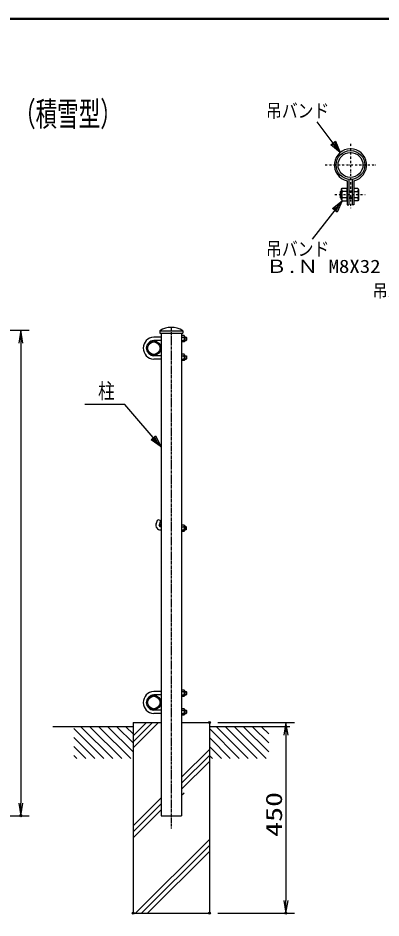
# Model space of a CAD drawing. Units: millimetres, scale not verified. Extents: x -2950 to 2950, y -2100 to 2100.
# Drawn here: x 95 to 952, y -173 to 1950 of the extents above; entities that cross this region are included whole.
import ezdxf
from ezdxf.enums import TextEntityAlignment as Align

# ---------------------------------------------------------------- set-up
doc = ezdxf.new("R2010")
doc.units = ezdxf.units.MM
doc.header["$LTSCALE"] = 10
doc.header["$PDMODE"] = 32
doc.header["$PDSIZE"] = 5
doc.linetypes.add('USER1', pattern=[1.125, 0.75, -0.125, 0.125, -0.125])
doc.linetypes.add('USER3', pattern=[1.01, 0.5, -0.25, 0.01, -0.25])
doc.layers.add('0-0_10', color=4, linetype='Continuous')
doc.layers.add('0-5_DEFPOINTS', color=7, linetype='Continuous')
for name, color, linetype, lineweight in [('0-1_1', 7, 'Continuous', 25), ('0-2_0', 7, 'Continuous', 25), ('0-4_EXTCNT-L', 2, 'Continuous', 25), ('0-6_WAKU', 7, 'Continuous', 25)]:
    doc.layers.add(name, color=color, linetype=linetype, lineweight=lineweight)
doc.styles.add('ＭＳ ゴシック', font='')
doc.styles.get('ＭＳ ゴシック').set_extended_font_data('MS Gothic')

# ---------------------------------------------------------------- blocks, each defined once
blk = doc.blocks.new('C16')
at = {"layer": '0-1_1', "color": 4}
blk.add_line((39524.6, 28577.9), (40230, 27872.4), dxfattribs=at)
blk = doc.blocks.new('C17')
at = {"layer": '0-1_1', "color": 4}
blk.add_line((39692.2, 28622.4), (40442.2, 27872.4), dxfattribs=at)
blk = doc.blocks.new('C18')
at = {"layer": '0-1_1', "color": 4}
blk.add_line((39904.3, 28622.4), (40654.3, 27872.4), dxfattribs=at)
blk = doc.blocks.new('C19')
at = {"layer": '0-1_1', "color": 4}
blk.add_line((40116.4, 28622.4), (40866.4, 27872.4), dxfattribs=at)
blk = doc.blocks.new('C20')
at = {"layer": '0-1_1', "color": 4}
blk.add_line((40328.6, 28622.4), (40924.6, 28026.5), dxfattribs=at)
blk = doc.blocks.new('C21')
at = {"layer": '0-1_1', "color": 4}
blk.add_line((40540.7, 28622.4), (40924.6, 28238.6), dxfattribs=at)
blk = doc.blocks.new('C22')
at = {"layer": '0-1_1', "color": 4}
blk.add_line((40752.8, 28622.4), (40924.6, 28450.7), dxfattribs=at)
blk = doc.blocks.new('C23')
at = {"layer": '0-1_1', "color": 4}
blk.add_line((39524.6, 28365.8), (40017.9, 27872.4), dxfattribs=at)
blk = doc.blocks.new('C24')
at = {"layer": '0-1_1', "color": 4}
blk.add_line((39524.6, 28153.7), (39805.8, 27872.4), dxfattribs=at)
blk = doc.blocks.new('C25')
at = {"layer": '0-1_1', "color": 4}
blk.add_line((39524.6, 27941.5), (39593.6, 27872.4), dxfattribs=at)
blk = doc.blocks.new('C26')
at = {"layer": '0-1_1', "color": 4}
blk.add_line((42724.6, 28577.9), (43430, 27872.4), dxfattribs=at)
blk = doc.blocks.new('C27')
at = {"layer": '0-1_1', "color": 4}
blk.add_line((42892.2, 28622.4), (43642.2, 27872.4), dxfattribs=at)
blk = doc.blocks.new('C28')
at = {"layer": '0-1_1', "color": 4}
blk.add_line((43104.3, 28622.4), (43854.3, 27872.4), dxfattribs=at)
blk = doc.blocks.new('C29')
at = {"layer": '0-1_1', "color": 4}
blk.add_line((43316.4, 28622.4), (44066.4, 27872.4), dxfattribs=at)
blk = doc.blocks.new('C30')
at = {"layer": '0-1_1', "color": 4}
blk.add_line((43528.6, 28622.4), (44124.6, 28026.5), dxfattribs=at)
blk = doc.blocks.new('C31')
at = {"layer": '0-1_1', "color": 4}
blk.add_line((43740.7, 28622.4), (44124.6, 28238.6), dxfattribs=at)
blk = doc.blocks.new('C32')
at = {"layer": '0-1_1', "color": 4}
blk.add_line((43952.8, 28622.4), (44124.6, 28450.7), dxfattribs=at)
blk = doc.blocks.new('C33')
at = {"layer": '0-1_1', "color": 4}
blk.add_line((42724.6, 28365.8), (43217.9, 27872.4), dxfattribs=at)
blk = doc.blocks.new('C34')
at = {"layer": '0-1_1', "color": 4}
blk.add_line((42724.6, 28153.7), (43005.8, 27872.4), dxfattribs=at)
blk = doc.blocks.new('C35')
at = {"layer": '0-1_1', "color": 4}
blk.add_line((42724.6, 27941.5), (42793.6, 27872.4), dxfattribs=at)
blk = doc.blocks.new('C88')
at = {"layer": '0-1_1', "color": 4}
blk.add_line((40924.6, 28124.5), (41522.5, 28722.4), dxfattribs=at)
blk = doc.blocks.new('C89')
at = {"layer": '0-1_1', "color": 4}
blk.add_line((40924.6, 28266), (41381, 28722.4), dxfattribs=at)
blk = doc.blocks.new('C90')
at = {"layer": '0-1_1', "color": 4}
blk.add_line((40924.6, 28407.4), (41239.6, 28722.4), dxfattribs=at)
blk = doc.blocks.new('C91')
at = {"layer": '0-1_1', "color": 4}
blk.add_line((41265.1, 24222.4), (42724.6, 25681.9), dxfattribs=at)
blk = doc.blocks.new('C92')
at = {"layer": '0-1_1', "color": 4}
blk.add_line((41123.7, 24222.4), (42724.6, 25823.3), dxfattribs=at)
blk = doc.blocks.new('C93')
at = {"layer": '0-1_1', "color": 4}
blk.add_line((40982.3, 24222.4), (42724.6, 25964.7), dxfattribs=at)
blk = doc.blocks.new('DARROWS')
at = {"layer": '0-2_0', "color": 2}
blk.add_line((0, 0), (-9.991, 0), dxfattribs=at)
blk.add_lwpolyline([(-10, -1.667), (0, 0), (-10, 1.667)], dxfattribs=at)
blk = doc.blocks.new('C4')
at = {"layer": '0-1_1', "color": 4}
blk.add_line((22168.3, 18875.2), (21625.2, 19599.4), dxfattribs=at)
blk.add_lwpolyline([(22056.3, 19141.2), (22168.3, 18875.2), (21944.3, 19057.2)], close=True, dxfattribs=at)
blk.add_lwpolyline([(22028.3, 19120.2), (22084.3, 18987.2), (21972.3, 19078.2)], dxfattribs=at)
blk = doc.blocks.new('C10')
at = {"layer": '0-1_1', "color": 4}
blk.add_line((38624.6, 14842.3), (37922.4, 13942.2), dxfattribs=at)
blk.add_lwpolyline([(38397.2, 14664.6), (38624.6, 14842.3), (38507.6, 14578.4)], close=True, dxfattribs=at)
blk.add_lwpolyline([(38424.8, 14643), (38538.5, 14731.9), (38480, 14600)], dxfattribs=at)

msp = doc.modelspace()

# ---------------------------------------------------------------- linework, layer by layer
at = {"layer": '0-1_1', "color": 4, "linetype": 'USER3'}
for p, q in [((879.88, 1653.37), (879.88, 1501.06)), ((819.88, 1603.37), (939.88, 1603.37)), ((843, 1533.37), (914.6, 1533.37))]:
    msp.add_line(p, q, dxfattribs=at)
at = {"layer": '0-1_1'}
for p, q in [((875.88, 1569.6), (875.88, 1509.37)), ((883.88, 1569.6), (883.88, 1509.37)), ((887.88, 1566.22), (887.88, 1509.37)), ((855.88, 1539.77), (855.88, 1526.97)), ((858.88, 1541.37), (857.48, 1541.37)), ((871.88, 1540.86), (860.03, 1540.86)), ((871.88, 1518.37), (871.88, 1548.37)), ((883.88, 1541.37), (875.88, 1541.37)), ((883.88, 1541.37), (883.88, 1525.37)), ((887.88, 1540.87), (897.67, 1540.87)), ((898.88, 1545.71), (898.88, 1521.03)), ((858.88, 1520.87), (860.03, 1518.37)), ((871.88, 1525.87), (860.03, 1525.87)), ((860.03, 1518.37), (871.88, 1518.37)), ((875.88, 1525.37), (883.88, 1525.37)), ((887.88, 1509.37), (883.88, 1509.37)), ((897.67, 1525.87), (887.88, 1525.87)), ((897.34, 1518.37), (887.88, 1518.37)), ((898.88, 1521.03), (897.34, 1518.37)), ((429.9, 1212.35), (483.9, 1212.35)), ((429.9, 1212.35), (429.9, 1206.35)), ((483.9, 1212.35), (483.9, 1206.35)), ((432.56, 1197.35), (415.56, 1197.35)), ((432.56, 1189.35), (415.56, 1189.35)), ((429.9, 1206.35), (483.9, 1206.35)), ((487.08, 1200.85), (481.16, 1200.85)), ((481.16, 1197.1), (487.08, 1197.1)), ((481.16, 1189.6), (487.08, 1189.6)), ((487.66, 1199.6), (487.08, 1200.85)), ((487.66, 1197.35), (492.06, 1197.35)), ((487.66, 1189.35), (492.06, 1189.35)), ((492.06, 1197.35), (492.06, 1189.35)), ((492.06, 1197.35), (492.66, 1196.75)), ((492.66, 1189.95), (492.06, 1189.35)), ((492.66, 1196.75), (492.66, 1189.95)), ((432.56, 1153.35), (415.56, 1153.35)), ((487.08, 1156.85), (481.16, 1156.85)), ((481.16, 1153.1), (487.08, 1153.1)), ((487.66, 1155.6), (487.08, 1156.85)), ((487.66, 1153.35), (492.06, 1153.35)), ((492.06, 1153.35), (492.06, 1145.35)), ((492.06, 1153.35), (492.66, 1152.75)), ((492.66, 1152.75), (492.66, 1145.95)), ((432.56, 1145.35), (415.56, 1145.35)), ((481.16, 1145.6), (487.08, 1145.6)), ((487.66, 1145.35), (492.06, 1145.35)), ((492.06, 1145.35), (492.66, 1145.95)), ((421.14, 757.11), (424.88, 767.39)), ((424.88, 767.39), (432.4, 764.66)), ((428.66, 754.37), (432.4, 764.66)), ((431.48, 750.35), (432.6, 750.35)), ((487.12, 753.85), (481.2, 753.85)), ((481.2, 750.1), (487.12, 750.1)), ((487.7, 752.6), (487.12, 753.85)), ((491.1, 750.35), (487.7, 750.35)), ((491.7, 749.75), (491.1, 750.35)), ((491.1, 750.35), (491.1, 742.35)), ((491.7, 749.75), (491.7, 742.95)), ((431.48, 742.35), (432.6, 742.35)), ((481.2, 742.6), (487.12, 742.6)), ((491.1, 742.35), (487.7, 742.35)), ((491.7, 742.95), (491.1, 742.35)), ((432.56, 361.35), (415.56, 361.35)), ((487.08, 364.85), (481.16, 364.85)), ((481.16, 361.1), (487.08, 361.1)), ((487.66, 363.6), (487.08, 364.85)), ((487.66, 361.35), (492.06, 361.35)), ((492.06, 361.35), (492.06, 353.35)), ((492.06, 361.35), (492.66, 360.75)), ((432.56, 353.35), (415.56, 353.35)), ((481.16, 353.6), (487.08, 353.6)), ((487.66, 353.35), (492.06, 353.35)), ((492.66, 353.95), (492.06, 353.35)), ((492.66, 360.75), (492.66, 353.95)), ((487.08, 320.85), (481.16, 320.85)), ((487.66, 319.6), (487.08, 320.85)), ((432.56, 317.35), (415.56, 317.35)), ((432.56, 309.35), (415.56, 309.35)), ((481.16, 317.1), (487.08, 317.1)), ((481.16, 309.6), (487.08, 309.6)), ((487.66, 317.35), (492.06, 317.35)), ((487.66, 309.35), (492.06, 309.35)), ((492.06, 317.35), (492.06, 309.35)), ((492.06, 317.35), (492.66, 316.75)), ((492.06, 309.35), (492.66, 309.95)), ((492.66, 316.75), (492.66, 309.95)), ((366.9, 278.35), (176.9, 278.35)), ((366.9, 288.35), (432.6, 288.35)), ((481.2, 288.35), (546.9, 288.35)), ((546.9, 288.35), (546.9, -161.65)), ((736.9, 278.35), (546.9, 278.35)), ((432.6, 68.35), (481.2, 68.35))]:
    msp.add_line(p, q, dxfattribs=at)
at = {"layer": '0-1_1', "color": 4}
for p, q in [((855.88, 1539.77), (858.88, 1539.77)), ((875.88, 1539.77), (883.88, 1539.77)), ((858.88, 1526.97), (855.88, 1526.97)), ((883.88, 1526.97), (875.88, 1526.97)), ((487.66, 1196.75), (492.66, 1196.75)), ((487.66, 1189.95), (492.66, 1189.95)), ((487.66, 1152.75), (492.66, 1152.75)), ((487.66, 1145.95), (492.66, 1145.95)), ((491.7, 749.75), (487.7, 749.75)), ((491.7, 742.95), (487.7, 742.95)), ((487.66, 360.75), (492.66, 360.75)), ((487.66, 353.95), (492.66, 353.95)), ((487.66, 316.75), (492.66, 316.75)), ((487.66, 309.95), (492.66, 309.95)), ((481.2, 159.01), (546.9, 224.71)), ((481.2, 144.87), (546.9, 210.57)), ((481.2, 130.73), (546.9, 196.43)), ((366.9, 44.71), (432.6, 110.41)), ((481.2, 116.58), (487.2, 122.58)), ((366.9, 30.57), (432.6, 96.27)), ((366.9, 16.43), (433.82, 83.35))]:
    msp.add_line(p, q, dxfattribs=at)
at = {"layer": '0-1_1', "color": 1}
for p, q in [((-163.1, 1213.35), (121.69, 1213.35)), ((-698.8, 68.35), (121.69, 68.35))]:
    msp.add_line(p, q, dxfattribs=at)
at = {"layer": '0-1_1', "color": 4, "linetype": 'USER1'}
msp.add_line((456.9, 1220.35), (456.9, 38.35), dxfattribs=at)
at = {"layer": '0-1_1', "color": 2}
msp.add_line((101.69, 1183.35), (101.69, 98.35), dxfattribs=at)
at = {"layer": '0-1_1'}
for points in [[(871.88, 1566.22), (871.88, 1509.37), (875.88, 1509.37)], [(857.48, 1525.37), (857.48, 1541.37), (855.88, 1539.77)], [(858.88, 1520.87), (858.88, 1545.87), (860.03, 1548.37), (871.88, 1548.37)], [(887.88, 1548.37), (897.34, 1548.37), (898.88, 1545.71)], [(855.88, 1526.97), (857.48, 1525.37), (858.88, 1525.37)], [(432.6, 1206.35), (432.6, 288.35), (432.6, 68.35)], [(487.66, 1199.6), (487.66, 1187.1), (487.08, 1185.85), (481.16, 1185.85)], [(481.2, 1206.35), (481.2, 288.35), (481.2, 68.35)], [(487.66, 1155.6), (487.66, 1143.1), (487.08, 1141.85), (481.16, 1141.85)], [(487.7, 752.6), (487.7, 740.1), (487.12, 738.85), (481.2, 738.85)], [(487.66, 363.6), (487.66, 351.1), (487.08, 349.85), (481.16, 349.85)], [(487.66, 319.6), (487.66, 307.1), (487.08, 305.85), (481.16, 305.85)], [(366.9, 288.35), (366.9, -161.65), (546.9, -161.65)]]:
    msp.add_lwpolyline(points, dxfattribs=at)
at = {"layer": '0-1_1', "color": 4}
for points in [[(432.6, 938.32), (346.9, 1038.35), (252.4, 1038.35)], [(417.04, 961.86), (423.49, 948.95), (411.72, 957.3)]]:
    msp.add_lwpolyline(points, dxfattribs=at)
msp.add_lwpolyline([(419.7, 964.13), (432.6, 938.32), (409.07, 955.02)], close=True, dxfattribs=at)
at = {"layer": '0-1_1'}
for centre, radius in [((879.88, 1603.37), 34), ((879.88, 1603.37), 29.4), ((415.56, 1171.35), 17), ((415.56, 1171.35), 14.7), ((430.6, 753.35), 2), ((415.56, 335.35), 17), ((415.56, 335.35), 14.7)]:
    msp.add_circle(centre, radius, dxfattribs=at)
for centre, radius, start, end in [((879.88, 1603.37), 38, 282.15329, 257.84705), ((870.3, 1545.87), 11.43, 179.99992, 205.98035), ((883.77, 1533.37), 24.9, 162.48149, 197.51962), ((875.11, 1549.04), 24, 340.09109, 352.02023), ((874.88, 1533.37), 24, 341.79004, 18.20996), ((870.3, 1520.87), 11.43, 154.02034, 179.99992), ((875.11, 1517.69), 24, 7.97977, 19.9089), ((456.9, 1170.78), 49.57, 56.9936, 123.00601), ((416.56, 1171.35), 26, 92.20422, 267.79578), ((416.56, 1171.35), 18, 93.18472, 266.81528), ((475.21, 1193.35), 12.45, 342.48083, 17.5195), ((481.95, 1199.6), 5.71, 334.0202, 0), ((481.95, 1187.1), 5.71, 0, 25.97979), ((475.21, 1149.35), 12.45, 342.48083, 17.5195), ((481.95, 1155.6), 5.71, 334.0202, 0), ((481.95, 1143.1), 5.71, 0, 25.97979), ((431.48, 753.35), 11, 160.00017, 270), ((431.48, 753.35), 3, 160.00017, 270), ((475.25, 746.35), 12.45, 342.48373, 17.51709), ((481.99, 752.6), 5.71, 334.0199, 0), ((481.99, 740.1), 5.71, 0, 25.9799), ((416.56, 335.35), 26, 92.20422, 267.79578), ((475.21, 357.35), 12.45, 342.48083, 17.5195), ((481.95, 363.6), 5.71, 334.0202, 0), ((416.56, 335.35), 18, 93.18472, 266.81528), ((481.95, 351.1), 5.71, 0, 25.97979), ((481.95, 319.6), 5.71, 334.0202, 0), ((475.21, 313.35), 12.45, 342.48083, 17.5195), ((481.95, 307.1), 5.71, 0, 25.97979)]:
    msp.add_arc(centre, radius, start, end, dxfattribs=at)
at = {"layer": '0-4_EXTCNT-L', "color": 1}
for p, q in [((566.9, 288.35), (747.44, 288.35)), ((566.9, -161.65), (747.44, -161.65))]:
    msp.add_line(p, q, dxfattribs=at)
at = {"layer": '0-4_EXTCNT-L'}
msp.add_line((727.44, 258.35), (727.44, -131.65), dxfattribs=at)
at = {"layer": '0-5_DEFPOINTS'}
for p in [(546.9, 288.35), (101.69, 68.35), (366.9, -161.65), (546.9, -161.65), (727.44, -161.65)]:
    msp.add_point(p, dxfattribs=at)
at = {"layer": '0-6_WAKU'}
msp.add_line((-2698.64, 1948.67), (2798.7, 1948.67), dxfattribs=at)
msp.add_lwpolyline([(-2699.97, 1950), (2800.03, 1950), (2800.03, -1950), (-2699.97, -1950)], close=True, dxfattribs=at)
msp.add_lwpolyline([(-2697.3, -1947.33), (-2697.3, 1947.33), (2797.36, 1947.33)], dxfattribs=at)

# ---------------------------------------------------------------- block references
at = {"layer": '0-1_1', "xscale": 3, "yscale": 3}
for p, rotation in [((101.69, 1213.35), 90), ((101.69, 68.35), 270)]:
    msp.add_blockref('DARROWS', p, dxfattribs=dict(at, rotation=rotation))
at = {"layer": '0-2_0', "xscale": 0.1, "yscale": 0.1}
for name, p in [('C4', (-1360.95, -254.68)), ('C10', (-3002.43, 34.14)), ('C17', (-3725.56, -2583.9)), ('C18', (-3725.56, -2583.9)), ('C19', (-3725.56, -2583.9)), ('C20', (-3725.56, -2583.9)), ('C21', (-3725.56, -2583.9)), ('C22', (-3725.56, -2583.9)), ('C88', (-3725.56, -2583.9)), ('C89', (-3725.56, -2583.9)), ('C90', (-3725.56, -2583.9)), ('C27', (-3725.56, -2583.9)), ('C28', (-3725.56, -2583.9)), ('C29', (-3725.56, -2583.9)), ('C30', (-3725.56, -2583.9)), ('C31', (-3725.56, -2583.9)), ('C32', (-3725.56, -2583.9)), ('C16', (-3725.56, -2583.9)), ('C26', (-3725.56, -2583.9)), ('C23', (-3725.56, -2583.9)), ('C33', (-3725.56, -2583.9)), ('C24', (-3725.56, -2583.9)), ('C34', (-3725.56, -2583.9)), ('C25', (-3725.56, -2583.9)), ('C35', (-3725.56, -2583.9)), ('C93', (-3725.56, -2583.9)), ('C92', (-3725.56, -2583.9)), ('C91', (-3725.56, -2583.9))]:
    msp.add_blockref(name, p, dxfattribs=at)
at = {"layer": '0-4_EXTCNT-L', "xscale": 3, "yscale": 3}
for p, rotation in [((727.44, 288.35), 90), ((727.44, -161.65), 270)]:
    msp.add_blockref('DARROWS', p, dxfattribs=dict(at, rotation=rotation))

# ---------------------------------------------------------------- texts
at = {"layer": '0-0_10', "style": 'ＭＳ ゴシック', "width": 0.65}
msp.add_text('（積雪型）', height=57.33, dxfattribs=at).set_placement((85.82, 1677.78), align=Align.BOTTOM_LEFT)
at = {"layer": '0-1_1', "color": 4, "style": 'ＭＳ ゴシック'}
for s, height, width, p in [('吊バンド', 32.21, 0.85, (680.49, 1705.41)), ('吊バンド', 32.21, 0.85, (680.49, 1379.38)), ('Ｂ.Ｎ M8X32', 31.4, 1.15, (680.49, 1339.18)), ('吊バンド', 30.65, 0.85, (932.05, 1281.98)), ('柱', 36.08, 0.8, (283.9, 1041.41))]:
    msp.add_text(s, height=height, dxfattribs=dict(at, width=width)).set_placement(p, align=Align.BOTTOM_LEFT)
at = {"layer": '0-4_EXTCNT-L', "color": 3, "style": 'ＭＳ ゴシック', "width": 1.35}
msp.add_text('450', height=38.49, rotation=90, dxfattribs=at).set_placement((729.85, 18.35), align=Align.BOTTOM_LEFT)

doc.saveas('drawing.dxf')
